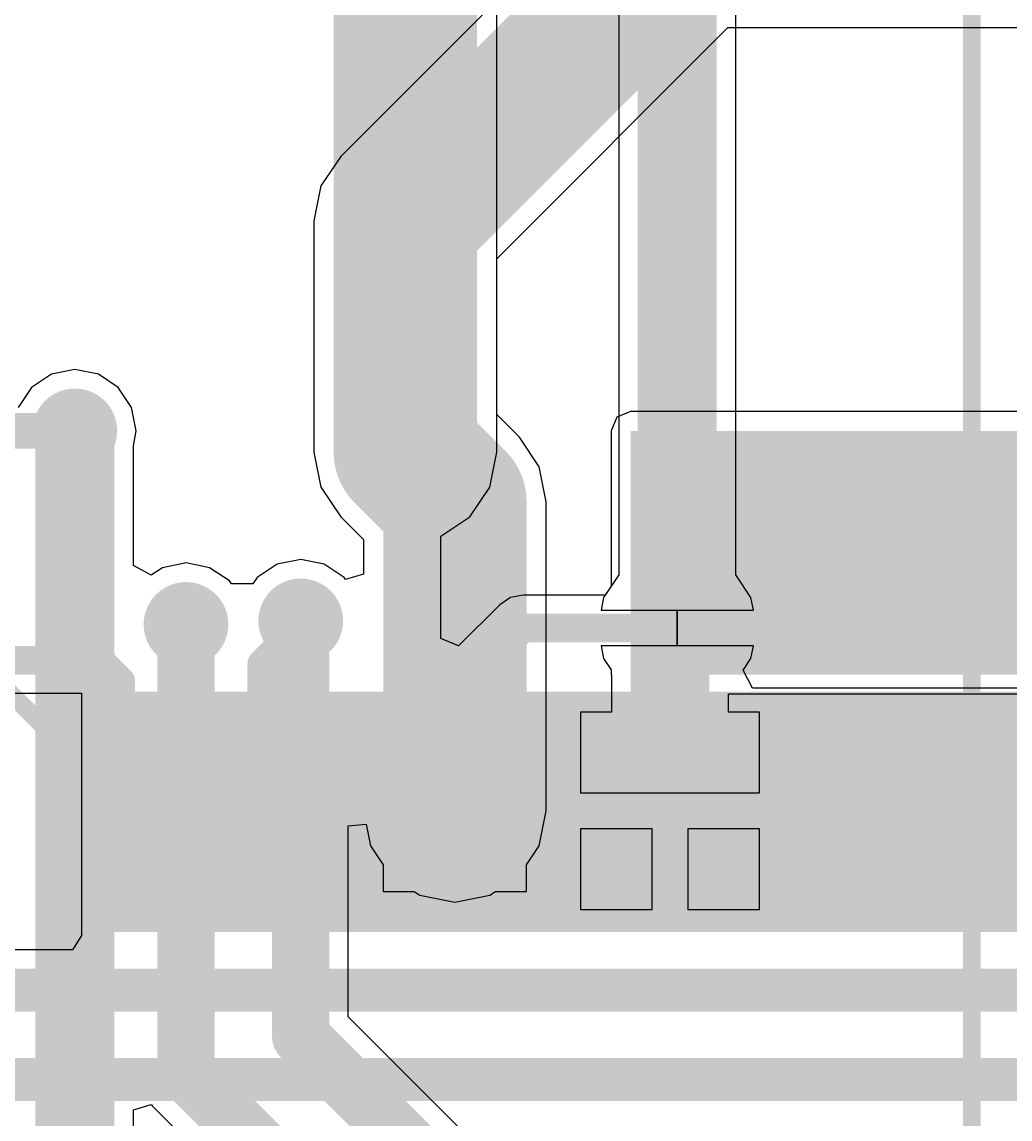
# Model space of a CAD drawing. Header units: millimetres. Extents: x -0.26 to 4.68, y -0.29 to 2.93.
# Drawn here: x 2.6991 to 2.9747, y 0.9629 to 1.269 of the extents above; entities that cross this region are included whole.
import ezdxf

# ---------------------------------------------------------------- set-up
doc = ezdxf.new("R2010")
doc.units = ezdxf.units.MM
doc.header["$MEASUREMENT"] = 0
for name, color, linetype in [('BottomLayer', 5, 'Continuous'), ('BottomPaste', 16, 'Continuous'), ('BottomSolder', 6, 'Continuous'), ('Mechanical1', 6, 'Continuous'), ('TopLayer', 1, 'Continuous'), ('TopOverlay', 2, 'Continuous'), ('TopPaste', 8, 'Continuous'), ('TopSolder', 216, 'Continuous'), ('ViaHoleLayer', 16, 'Continuous')]:
    doc.layers.add(name, color=color, linetype=linetype)

# ---------------------------------------------------------------- blocks, each defined once
blk = doc.blocks.new('TQFP_100_14_14__22')
at = {"layer": 'TopLayer'}
for points in [[(0.00591, 0.33268), (0.00591, 0.27362), (-0.00591, 0.27362), (-0.00591, 0.33268)], [(0.02559, 0.33268), (0.02559, 0.27362), (0.01378, 0.27362), (0.01378, 0.33268)], [(0.04528, 0.33268), (0.04528, 0.27362), (0.03346, 0.27362), (0.03346, 0.33268)], [(0.06496, 0.33268), (0.06496, 0.27362), (0.05315, 0.27362), (0.05315, 0.33268)], [(0.08465, 0.33268), (0.08465, 0.27362), (0.07283, 0.27362), (0.07283, 0.33268)], [(0.10433, 0.33268), (0.10433, 0.27362), (0.09252, 0.27362), (0.09252, 0.33268)], [(0.12402, 0.33268), (0.12402, 0.27362), (0.1122, 0.27362), (0.1122, 0.33268)], [(0.1437, 0.33268), (0.1437, 0.27362), (0.13189, 0.27362), (0.13189, 0.33268)], [(0.16339, 0.33268), (0.16339, 0.27362), (0.15157, 0.27362), (0.15157, 0.33268)], [(0.18307, 0.33268), (0.18307, 0.27362), (0.17126, 0.27362), (0.17126, 0.33268)], [(0.20276, 0.33268), (0.20276, 0.27362), (0.19094, 0.27362), (0.19094, 0.33268)], [(0.22244, 0.33268), (0.22244, 0.27362), (0.21063, 0.27362), (0.21063, 0.33268)], [(0.24213, 0.33268), (0.24213, 0.27362), (0.23031, 0.27362), (0.23031, 0.33268)]]:
    blk.add_hatch(color=1, dxfattribs=at).paths.add_polyline_path(points)
at = {"layer": 'TopPaste'}
for points in [[(0.00591, 0.33268), (0.00591, 0.27362), (-0.00591, 0.27362), (-0.00591, 0.33268)], [(0.02559, 0.33268), (0.02559, 0.27362), (0.01378, 0.27362), (0.01378, 0.33268)], [(0.04528, 0.33268), (0.04528, 0.27362), (0.03346, 0.27362), (0.03346, 0.33268)], [(0.06496, 0.33268), (0.06496, 0.27362), (0.05315, 0.27362), (0.05315, 0.33268)], [(0.08465, 0.33268), (0.08465, 0.27362), (0.07283, 0.27362), (0.07283, 0.33268)], [(0.10433, 0.33268), (0.10433, 0.27362), (0.09252, 0.27362), (0.09252, 0.33268)], [(0.12402, 0.33268), (0.12402, 0.27362), (0.1122, 0.27362), (0.1122, 0.33268)], [(0.1437, 0.33268), (0.1437, 0.27362), (0.13189, 0.27362), (0.13189, 0.33268)], [(0.16339, 0.33268), (0.16339, 0.27362), (0.15157, 0.27362), (0.15157, 0.33268)], [(0.18307, 0.33268), (0.18307, 0.27362), (0.17126, 0.27362), (0.17126, 0.33268)], [(0.20276, 0.33268), (0.20276, 0.27362), (0.19094, 0.27362), (0.19094, 0.33268)], [(0.22244, 0.33268), (0.22244, 0.27362), (0.21063, 0.27362), (0.21063, 0.33268)], [(0.24213, 0.33268), (0.24213, 0.27362), (0.23031, 0.27362), (0.23031, 0.33268)]]:
    blk.add_hatch(color=8, dxfattribs=at).paths.add_polyline_path(points)
at = {"layer": 'TopSolder'}
for points in [[(-0.00978, 0.33668), (-0.00978, 0.26962), (-0.02959, 0.26962), (-0.02959, 0.33668)], [(0.00991, 0.33668), (0.00991, 0.26962), (-0.00991, 0.26962), (-0.00991, 0.33668)], [(0.02959, 0.33668), (0.02959, 0.26962), (0.00978, 0.26962), (0.00978, 0.33668)], [(0.04928, 0.33668), (0.04928, 0.26962), (0.02946, 0.26962), (0.02946, 0.33668)], [(0.06896, 0.33668), (0.06896, 0.26962), (0.04915, 0.26962), (0.04915, 0.33668)], [(0.08865, 0.33668), (0.08865, 0.26962), (0.06883, 0.26962), (0.06883, 0.33668)], [(0.10833, 0.33668), (0.10833, 0.26962), (0.08852, 0.26962), (0.08852, 0.33668)], [(0.12802, 0.33668), (0.12802, 0.26962), (0.1082, 0.26962), (0.1082, 0.33668)], [(0.1477, 0.33668), (0.1477, 0.26962), (0.12789, 0.26962), (0.12789, 0.33668)], [(0.16739, 0.33668), (0.16739, 0.26962), (0.14757, 0.26962), (0.14757, 0.33668)], [(0.18707, 0.33668), (0.18707, 0.26962), (0.16726, 0.26962), (0.16726, 0.33668)], [(0.20676, 0.33668), (0.20676, 0.26962), (0.18694, 0.26962), (0.18694, 0.33668)], [(0.22644, 0.33668), (0.22644, 0.26962), (0.20663, 0.26962), (0.20663, 0.33668)], [(0.24613, 0.33668), (0.24613, 0.26962), (0.22631, 0.26962), (0.22631, 0.33668)]]:
    blk.add_hatch(color=216, dxfattribs=at).paths.add_polyline_path(points)
at = {"layer": 'TopOverlay', "const_width": 0.005}
blk.add_lwpolyline([(0.284, 0.253), (0.25, 0.287)], dxfattribs=at)
at = {"layer": 'TopOverlay', "const_width": 0.0025}
blk.add_lwpolyline([(0.24875, 0.287, 1), (0.25125, 0.287, 1)], format="xyb", close=True, dxfattribs=at)
blk = doc.blocks.new('ZIO_101954_95')
at = {"layer": 'Mechanical1', "const_width": 0.005}
blk.add_lwpolyline([(0.719, -1.74), (0.719, 0.057)], dxfattribs=at)
blk = doc.blocks.new('C___0603_B_156')
at = {"layer": 'BottomLayer'}
for points in [[(-0.045, -0.0175), (-0.045, 0.0175), (-0.015, 0.0175), (-0.015, -0.0175)], [(0.015, -0.0175), (0.015, 0.0175), (0.045, 0.0175), (0.045, -0.0175)]]:
    blk.add_hatch(color=5, dxfattribs=at).paths.add_polyline_path(points)
at = {"layer": 'BottomPaste'}
for points in [[(-0.045, -0.0175), (-0.045, 0.0175), (-0.015, 0.0175), (-0.015, -0.0175)], [(0.015, -0.0175), (0.015, 0.0175), (0.045, 0.0175), (0.045, -0.0175)]]:
    blk.add_hatch(color=16, dxfattribs=at).paths.add_polyline_path(points)
at = {"layer": 'BottomSolder'}
for points in [[(-0.04736, -0.01986), (-0.04736, 0.01986), (-0.01264, 0.01986), (-0.01264, -0.01986)], [(0.01264, -0.01986), (0.01264, 0.01986), (0.04736, 0.01986), (0.04736, -0.01986)]]:
    blk.add_hatch(color=6, dxfattribs=at).paths.add_polyline_path(points)

msp = doc.modelspace()

# ---------------------------------------------------------------- hatches: boundary and pattern name
at = {"layer": 'BottomLayer'}
h = msp.add_hatch(color=5, dxfattribs=at)
edge = h.paths.add_edge_path()
edge.add_arc((2.71382, 1.15495), 0.01181, 0, 360)
h = msp.add_hatch(color=5, dxfattribs=at)
edge = h.paths.add_edge_path()
edge.add_arc((2.806, 1.149), 0.01181, 0, 360)
msp.add_hatch(color=5, dxfattribs=at).paths.add_polyline_path([(2.86882, 1.08695), (3.14799, 1.08695), (3.14799, 1.15495), (2.86882, 1.15495)])
h = msp.add_hatch(color=5, dxfattribs=at)
edge = h.paths.add_edge_path()
edge.add_arc((2.74482, 1.10095), 0.01181, 0, 360)
h = msp.add_hatch(color=5, dxfattribs=at)
edge = h.paths.add_edge_path()
edge.add_arc((2.77682, 1.10195), 0.01181, 0, 360)
h = msp.add_hatch(color=5, dxfattribs=at)
edge = h.paths.add_edge_path()
edge.add_arc((2.88182, 1.09995), 0.01181, 0, 360)
at = {"layer": 'BottomSolder'}
h = msp.add_hatch(color=6, dxfattribs=at)
edge = h.paths.add_edge_path()
edge.add_arc((2.71382, 1.15495), 0.00591, 0, 360)
h = msp.add_hatch(color=6, dxfattribs=at)
edge = h.paths.add_edge_path()
edge.add_arc((2.806, 1.149), 0.00591, 0, 360)
h = msp.add_hatch(color=6, dxfattribs=at)
edge = h.paths.add_edge_path()
edge.add_arc((2.74482, 1.10095), 0.00591, 0, 360)
h = msp.add_hatch(color=6, dxfattribs=at)
edge = h.paths.add_edge_path()
edge.add_arc((2.77682, 1.10195), 0.00591, 0, 360)
h = msp.add_hatch(color=6, dxfattribs=at)
edge = h.paths.add_edge_path()
edge.add_arc((2.88182, 1.09995), 0.00591, 0, 360)
at = {"layer": 'TopLayer'}
h = msp.add_hatch(color=1, dxfattribs=at)
edge = h.paths.add_edge_path()
edge.add_arc((2.71382, 1.15495), 0.01181, 0, 360)
h = msp.add_hatch(color=1, dxfattribs=at)
edge = h.paths.add_edge_path()
edge.add_arc((2.806, 1.149), 0.01181, 0, 360)
h = msp.add_hatch(color=1, dxfattribs=at)
edge = h.paths.add_edge_path()
edge.add_arc((2.74482, 1.10095), 0.01181, 0, 360)
h = msp.add_hatch(color=1, dxfattribs=at)
edge = h.paths.add_edge_path()
edge.add_arc((2.77682, 1.10195), 0.01181, 0, 360)
h = msp.add_hatch(color=1, dxfattribs=at)
edge = h.paths.add_edge_path()
edge.add_arc((2.88182, 1.09995), 0.01181, 0, 360)
at = {"layer": 'TopSolder'}
h = msp.add_hatch(color=216, dxfattribs=at)
edge = h.paths.add_edge_path()
edge.add_arc((2.71382, 1.15495), 0.00591, 0, 360)
h = msp.add_hatch(color=216, dxfattribs=at)
edge = h.paths.add_edge_path()
edge.add_arc((2.806, 1.149), 0.00591, 0, 360)
h = msp.add_hatch(color=216, dxfattribs=at)
edge = h.paths.add_edge_path()
edge.add_arc((2.74482, 1.10095), 0.00591, 0, 360)
h = msp.add_hatch(color=216, dxfattribs=at)
edge = h.paths.add_edge_path()
edge.add_arc((2.77682, 1.10195), 0.00591, 0, 360)
h = msp.add_hatch(color=216, dxfattribs=at)
edge = h.paths.add_edge_path()
edge.add_arc((2.88182, 1.09995), 0.00591, 0, 360)
at = {"layer": 'ViaHoleLayer'}
h = msp.add_hatch(color=16, dxfattribs=at)
edge = h.paths.add_edge_path()
edge.add_arc((2.71382, 1.15495), 0.00591, 0, 360)
h = msp.add_hatch(color=16, dxfattribs=at)
edge = h.paths.add_edge_path()
edge.add_arc((2.806, 1.149), 0.00591, 0, 360)
h = msp.add_hatch(color=16, dxfattribs=at)
edge = h.paths.add_edge_path()
edge.add_arc((2.74482, 1.10095), 0.00591, 0, 360)
h = msp.add_hatch(color=16, dxfattribs=at)
edge = h.paths.add_edge_path()
edge.add_arc((2.77682, 1.10195), 0.00591, 0, 360)
h = msp.add_hatch(color=16, dxfattribs=at)
edge = h.paths.add_edge_path()
edge.add_arc((2.88182, 1.09995), 0.00591, 0, 360)

# ---------------------------------------------------------------- linework, layer by layer
at = {"layer": 'BottomLayer'}
for p, q in [((2.86741, 1.31097), (2.78798, 1.23154)), ((2.83149, 1.20295), (2.89599, 1.26746)), ((2.89599, 1.26746), (3.01016, 1.26746)), ((2.78798, 1.23154), (2.78245, 1.22327)), ((2.78245, 1.22327), (2.78051, 1.21351)), ((2.78051, 1.21351), (2.78051, 1.149)), ((2.83149, 1.15956), (2.83149, 1.20295)), ((2.70726, 1.17078), (2.7017, 1.16707)), ((2.71382, 1.17209), (2.70726, 1.17078)), ((2.72038, 1.17078), (2.71382, 1.17209)), ((2.72594, 1.16707), (2.72038, 1.17078)), ((2.7017, 1.16707), (2.69799, 1.16151)), ((2.72966, 1.16151), (2.72594, 1.16707)), ((2.73096, 1.15495), (2.72966, 1.16151)), ((2.86882, 1.16036), (2.865, 1.15878)), ((3.10313, 1.16036), (2.86882, 1.16036)), ((2.83785, 1.1532), (2.83149, 1.15956)), ((2.865, 1.15878), (2.86341, 1.15495)), ((2.73014, 1.15079), (2.73096, 1.15495)), ((2.86341, 1.15495), (2.86341, 1.11165)), ((2.84337, 1.14493), (2.83785, 1.1532)), ((2.73014, 1.11737), (2.73014, 1.15079)), ((2.78051, 1.149), (2.78245, 1.13925)), ((2.84531, 1.13518), (2.84337, 1.14493)), ((2.78245, 1.13925), (2.78798, 1.13098)), ((2.84531, 1.04895), (2.84531, 1.13518)), ((2.78798, 1.13098), (2.79433, 1.12462)), ((2.79433, 1.12462), (2.79433, 1.115)), ((2.73514, 1.11469), (2.73014, 1.11737)), ((2.74482, 1.11809), (2.73826, 1.11678)), ((2.75138, 1.11678), (2.74482, 1.11809)), ((2.77026, 1.11778), (2.7647, 1.11407)), ((2.77682, 1.11909), (2.77026, 1.11778)), ((2.78338, 1.11778), (2.77682, 1.11909)), ((2.78894, 1.11407), (2.78338, 1.11778)), ((2.73826, 1.11678), (2.73514, 1.11469)), ((2.75694, 1.11307), (2.75138, 1.11678)), ((2.79433, 1.115), (2.78933, 1.11348)), ((2.75748, 1.11226), (2.75694, 1.11307)), ((2.7635, 1.11226), (2.75748, 1.11226)), ((2.7647, 1.11407), (2.7635, 1.11226)), ((2.78933, 1.11348), (2.78894, 1.11407)), ((2.86341, 1.11165), (2.86128, 1.10846)), ((2.86128, 1.10846), (2.86058, 1.10495)), ((2.86058, 1.10495), (2.88182, 1.10495)), ((2.88182, 1.10495), (2.88182, 1.09495)), ((2.88182, 1.09495), (2.86058, 1.09495)), ((2.86058, 1.09495), (2.86128, 1.09144)), ((2.86128, 1.09144), (2.86341, 1.08825)), ((2.86341, 1.08825), (2.86341, 1.08695)), ((2.86341, 1.08695), (2.86351, 1.08671)), ((2.86351, 1.08671), (2.86351, 1.07645)), ((2.89614, 1.07645), (2.89614, 1.08154)), ((2.89614, 1.08154), (3.0921, 1.08154)), ((2.86351, 1.07645), (2.85482, 1.07645)), ((2.85482, 1.07645), (2.85482, 1.05395)), ((2.90482, 1.07645), (2.89614, 1.07645)), ((2.90482, 1.05395), (2.90482, 1.07645)), ((2.85482, 1.05395), (2.87982, 1.05395)), ((2.87982, 1.05395), (2.90482, 1.05395)), ((2.84337, 1.03919), (2.84531, 1.04895)), ((2.79008, 1.04471), (2.79508, 1.04521)), ((2.79008, 0.99144), (2.79008, 1.04471)), ((2.79508, 1.04521), (2.79627, 1.03919)), ((2.87482, 1.04395), (2.85482, 1.04395)), ((2.85482, 1.04395), (2.85482, 1.02145)), ((2.87482, 1.02145), (2.87482, 1.04395)), ((2.90482, 1.04395), (2.88482, 1.04395)), ((2.88482, 1.04395), (2.88482, 1.02145)), ((2.90482, 1.02145), (2.90482, 1.04395)), ((2.79627, 1.03919), (2.79982, 1.03388)), ((2.83982, 1.03388), (2.84337, 1.03919)), ((2.79982, 1.03388), (2.79982, 1.02645)), ((2.83982, 1.02645), (2.83982, 1.03388)), ((2.79982, 1.02645), (2.8085, 1.02645)), ((2.8085, 1.02645), (2.81007, 1.0254)), ((2.81007, 1.0254), (2.81982, 1.02346)), ((2.81982, 1.02346), (2.82958, 1.0254)), ((2.82958, 1.0254), (2.83115, 1.02645)), ((2.83115, 1.02645), (2.83982, 1.02645)), ((2.85482, 1.02145), (2.87482, 1.02145)), ((2.88482, 1.02145), (2.90482, 1.02145)), ((2.84131, 0.9402), (2.79008, 0.99144)), ((2.73014, 0.96553), (2.73514, 0.96705)), ((2.73014, 0.74671), (2.73014, 0.96553)), ((2.73514, 0.96705), (2.73545, 0.96658)), ((2.73545, 0.96658), (2.81845, 0.88358))]:
    msp.add_line(p, q, dxfattribs=at)
for points, const_width in [([(2.806, 1.21351), (2.88544, 1.29295)], 0.04), ([(2.806, 1.149), (2.806, 1.21351)], 0.04), ([(2.806, 1.149), (2.81982, 1.13518)], 0.04), ([(2.71382, 0.73995), (2.71382, 1.15495)], 0.022), ([(2.81982, 1.04895), (2.81982, 1.13518)], 0.04), ([(2.74482, 0.97595), (2.74482, 1.10095)], 0.016), ([(2.77682, 0.98595), (2.77682, 1.10195)], 0.016), ([(2.87982, 1.09795), (2.88182, 1.09995)], 0.022), ([(2.87982, 1.04895), (2.87982, 1.09795)], 0.022), ([(2.88182, 1.09995), (2.88232, 1.09945)], 0.022), ([(2.77682, 0.98595), (2.83582, 0.92695)], 0.016), ([(2.74482, 0.97595), (2.82782, 0.89295)], 0.016)]:
    msp.add_lwpolyline(points, dxfattribs=dict(at, const_width=const_width))
for points, const_width in [([(2.796, 1.21351, 1), (2.816, 1.21351, 1)], 0.02), ([(2.796, 1.21351, 1), (2.816, 1.21351, 1)], 0.02), ([(2.796, 1.149, 1), (2.816, 1.149, 1)], 0.02), ([(2.796, 1.149, 1), (2.816, 1.149, 1)], 0.02), ([(2.70832, 1.15495, 1), (2.71932, 1.15495, 1)], 0.011), ([(2.80982, 1.13518, 1), (2.82982, 1.13518, 1)], 0.02), ([(2.80982, 1.13518, 1), (2.82982, 1.13518, 1)], 0.02), ([(2.74082, 1.10095, 1), (2.74882, 1.10095, 1)], 0.008), ([(2.77282, 1.10195, 1), (2.78082, 1.10195, 1)], 0.008), ([(2.87432, 1.09795, 1), (2.88532, 1.09795, 1)], 0.011), ([(2.87432, 1.09795, 1), (2.88532, 1.09795, 1)], 0.011), ([(2.87632, 1.09995, 1), (2.88732, 1.09995, 1)], 0.011), ([(2.87632, 1.09995, 1), (2.88732, 1.09995, 1)], 0.011), ([(2.87682, 1.09945, 1), (2.88782, 1.09945, 1)], 0.011), ([(2.80982, 1.04895, 1), (2.82982, 1.04895, 1)], 0.02), ([(2.87432, 1.04895, 1), (2.88532, 1.04895, 1)], 0.011), ([(2.77282, 0.98595, 1), (2.78082, 0.98595, 1)], 0.008), ([(2.77282, 0.98595, 1), (2.78082, 0.98595, 1)], 0.008), ([(2.74082, 0.97595, 1), (2.74882, 0.97595, 1)], 0.008), ([(2.74082, 0.97595, 1), (2.74882, 0.97595, 1)], 0.008)]:
    msp.add_lwpolyline(points, format="xyb", close=True, dxfattribs=dict(at, const_width=const_width))
at = {"layer": 'TopLayer'}
for p, q in [((2.86551, 1.30982), (2.86551, 1.11479)), ((2.83149, 1.149), (2.83149, 1.305)), ((2.89814, 1.11479), (2.89814, 1.30307)), ((2.82955, 1.13925), (2.83149, 1.149)), ((2.82402, 1.13098), (2.82955, 1.13925)), ((2.81587, 1.12553), (2.82402, 1.13098)), ((2.81587, 1.09704), (2.81587, 1.12553)), ((2.86551, 1.11479), (2.86172, 1.10912)), ((2.90237, 1.10846), (2.89814, 1.11479)), ((2.83531, 1.10843), (2.83233, 1.10644)), ((2.83882, 1.10912), (2.83531, 1.10843)), ((2.86172, 1.10912), (2.83882, 1.10912)), ((2.90307, 1.10495), (2.90237, 1.10846)), ((2.83233, 1.10644), (2.82087, 1.09497)), ((2.88182, 1.09495), (2.88182, 1.10495)), ((2.88182, 1.10495), (2.90307, 1.10495)), ((2.82087, 1.09497), (2.81587, 1.09704)), ((2.90307, 1.09495), (2.88182, 1.09495)), ((2.90237, 1.09144), (2.90307, 1.09495)), ((2.90019, 1.08818), (2.90237, 1.09144)), ((2.90286, 1.08318), (2.90019, 1.08818)), ((2.34191, 1.08177), (2.7157, 1.08177)), ((2.7157, 1.08177), (2.7157, 1.01412)), ((2.99231, 1.08318), (2.90286, 1.08318)), ((2.7157, 1.01412), (2.71318, 1.01016)), ((2.71318, 1.01016), (2.43084, 1.01016))]:
    msp.add_line(p, q, dxfattribs=at)
for points, const_width in [([(2.806, 1.149), (2.806, 1.305)], 0.04), ([(2.88182, 1.09995), (2.88182, 1.30982)], 0.022), ([(2.65967, 1.15495), (2.71382, 1.15495)], 0.01), ([(2.80567, 1.04898), (2.80567, 1.14867)], 0.01), ([(2.80567, 1.14867), (2.806, 1.149)], 0.008), ([(2.77682, 1.1009), (2.77682, 1.10195)], 0.008), ([(2.74482, 1.10095), (2.74555, 1.10022)], 0.008), ([(2.74555, 1.04938), (2.74555, 1.10022)], 0.008), ([(2.76597, 1.09005), (2.77682, 1.1009)], 0.008), ([(2.82503, 1.08615), (2.83882, 1.09995)], 0.008), ([(2.83882, 1.09995), (2.88182, 1.09995)], 0.008), ([(2.32782, 1.09095), (2.72082, 1.09095)], 0.008), ([(2.72082, 1.09095), (2.7266, 1.08517)], 0.008), ([(2.76597, 1.04865), (2.76597, 1.09005)], 0.008), ([(2.82503, 1.04865), (2.82503, 1.08615)], 0.008), ([(2.7266, 1.04865), (2.7266, 1.08517)], 0.008), ([(2.74555, 1.04938), (2.74629, 1.04865)], 0.008), ([(2.80534, 1.04865), (2.80567, 1.04898)], 0.008), ([(2.41182, 0.99895), (3.01582, 0.99895)], 0.012), ([(2.62403, 0.97395), (3.01382, 0.97395)], 0.012)]:
    msp.add_lwpolyline(points, dxfattribs=dict(at, const_width=const_width))
for points, const_width in [([(2.796, 1.149, 1), (2.816, 1.149, 1)], 0.02), ([(2.71132, 1.15495, 1), (2.71632, 1.15495, 1)], 0.005), ([(2.80317, 1.14867, 1), (2.80817, 1.14867, 1)], 0.005), ([(2.80367, 1.14867, 1), (2.80767, 1.14867, 1)], 0.004), ([(2.804, 1.149, 1), (2.808, 1.149, 1)], 0.004), ([(2.87632, 1.09995, 1), (2.88732, 1.09995, 1)], 0.011), ([(2.77482, 1.10195, 1), (2.77882, 1.10195, 1)], 0.004), ([(2.74282, 1.10095, 1), (2.74682, 1.10095, 1)], 0.004), ([(2.74355, 1.10022, 1), (2.74755, 1.10022, 1)], 0.004), ([(2.74355, 1.10022, 1), (2.74755, 1.10022, 1)], 0.004), ([(2.77482, 1.1009, 1), (2.77882, 1.1009, 1)], 0.004), ([(2.77482, 1.1009, 1), (2.77882, 1.1009, 1)], 0.004), ([(2.83682, 1.09995, 1), (2.84082, 1.09995, 1)], 0.004), ([(2.83682, 1.09995, 1), (2.84082, 1.09995, 1)], 0.004), ([(2.87982, 1.09995, 1), (2.88382, 1.09995, 1)], 0.004), ([(2.71882, 1.09095, 1), (2.72282, 1.09095, 1)], 0.004), ([(2.71882, 1.09095, 1), (2.72282, 1.09095, 1)], 0.004), ([(2.76397, 1.09005, 1), (2.76797, 1.09005, 1)], 0.004), ([(2.76397, 1.09005, 1), (2.76797, 1.09005, 1)], 0.004), ([(2.82303, 1.08615, 1), (2.82703, 1.08615, 1)], 0.004), ([(2.82303, 1.08615, 1), (2.82703, 1.08615, 1)], 0.004), ([(2.7246, 1.08517, 1), (2.7286, 1.08517, 1)], 0.004), ([(2.7246, 1.08517, 1), (2.7286, 1.08517, 1)], 0.004), ([(2.74355, 1.04938, 1), (2.74755, 1.04938, 1)], 0.004), ([(2.74355, 1.04938, 1), (2.74755, 1.04938, 1)], 0.004), ([(2.80317, 1.04898, 1), (2.80817, 1.04898, 1)], 0.005), ([(2.80367, 1.04898, 1), (2.80767, 1.04898, 1)], 0.004), ([(2.7246, 1.04865, 1), (2.7286, 1.04865, 1)], 0.004), ([(2.74429, 1.04865, 1), (2.74829, 1.04865, 1)], 0.004), ([(2.76397, 1.04865, 1), (2.76797, 1.04865, 1)], 0.004), ([(2.80334, 1.04865, 1), (2.80734, 1.04865, 1)], 0.004), ([(2.82303, 1.04865, 1), (2.82703, 1.04865, 1)], 0.004)]:
    msp.add_lwpolyline(points, format="xyb", close=True, dxfattribs=dict(at, const_width=const_width))

# ---------------------------------------------------------------- block references
for name, p in [('ZIO_101954_95', (2.245, 2.22)), ('C___0603_B_156', (2.84982, 1.04895))]:
    msp.add_blockref(name, p)
at = {"rotation": 180}
msp.add_blockref('TQFP_100_14_14__22', (2.96282, 1.3518), dxfattribs=at)

doc.saveas('drawing.dxf')
